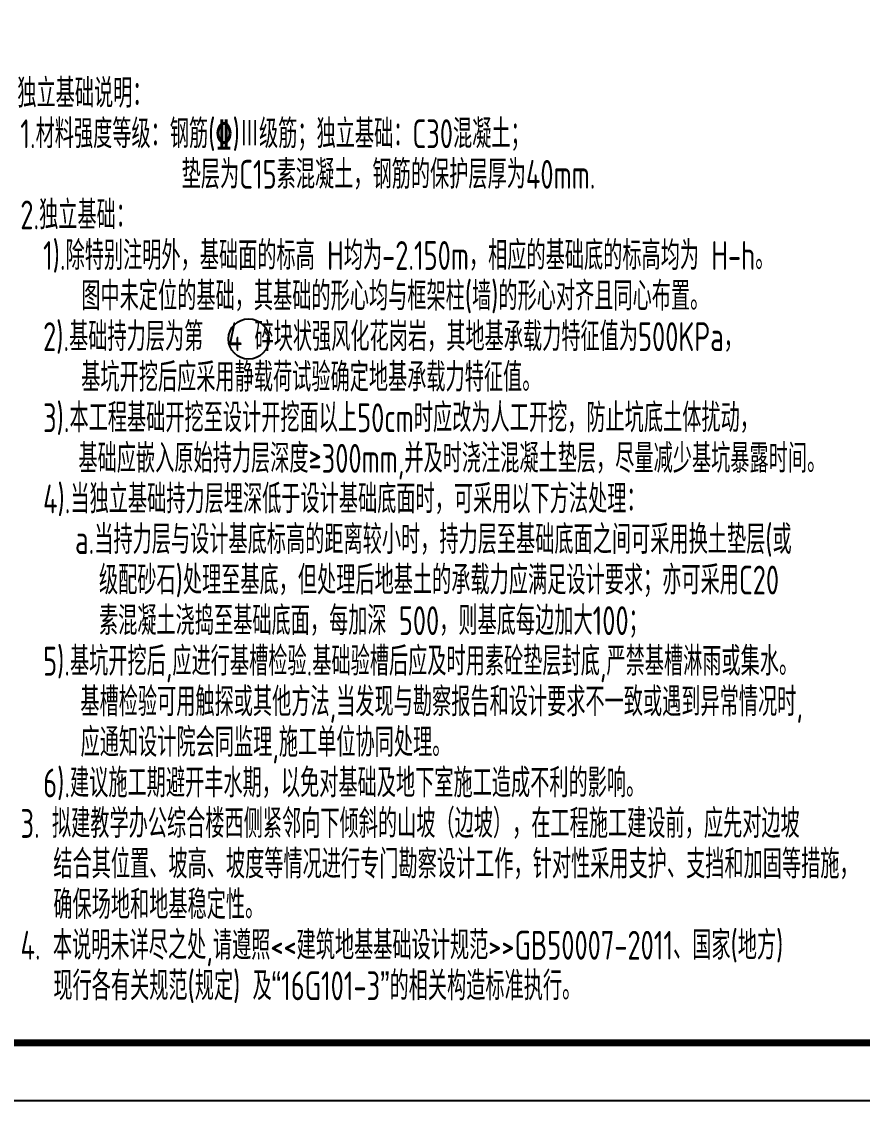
# Model space of a CAD drawing. Extents: x -441005 to 725361, y -182459 to 319313.
# Drawn here: x -130338 to -115757, y -133950 to -115235 of the extents above; entities that cross this region are included whole.
import ezdxf
from ezdxf.enums import TextEntityAlignment as Align

# ---------------------------------------------------------------- set-up
doc = ezdxf.new("R2010")
doc.units = 0
doc.header["$LTSCALE"] = 100
doc.layers.get('0').update_dxf_attribs({"linetype": 'CONTINUOUS'})
doc.layers.add('D大样&索引', color=7, linetype='CONTINUOUS')
doc.layers.add('图框', color=7, linetype='CONTINUOUS')
doc.styles.add('HZ', font='tssdeng.shx', dxfattribs={"width": 0.7, "height": 5, "bigfont": '1.shx'})

# ---------------------------------------------------------------- blocks, each defined once
blk = doc.blocks.new('A2+1_2')
at = {"layer": '图框'}
blk.add_lwpolyline([(0, 0), (89100, 0), (89100, 42000), (0, 42000)], close=True, dxfattribs=at)
at = {"layer": '图框', "const_width": 120}
blk.add_lwpolyline([(2500, 1000), (88100, 1000), (88100, 41000), (2500, 41000)], close=True, dxfattribs=at)

msp = doc.modelspace()

# ---------------------------------------------------------------- linework, layer by layer
at = {"layer": 'D大样&索引', "color": 2}
msp.add_circle((-126400.7, -120740.4), 350, dxfattribs=at)

# ---------------------------------------------------------------- block references
msp.add_blockref('A2+1_2', (-196000, -133950))

# ---------------------------------------------------------------- texts
at = {"layer": 'D大样&索引', "color": 6, "style": 'HZ', "width": 0.7}
for s, p in [('独立基础说明：', (-130412.5, -116477.5, -10)), ('1.材料强度等级：钢筋(%%132)Ⅲ级筋；独立基础：C30混凝土；', (-130360.5, -117181.3, -10)), ('垫层为C15素混凝土，钢筋的保护层厚为40mm.  ', (-127562.6, -117885.1, -10)), ('2.独立基础：', (-130360.5, -118589, -10)), ('图中未定位的基础，其基础的形心均与框架柱(墙)的形心对齐且同心布置。', (-129302.1, -119996.7, -10)), ('3).本工程基础开挖至设计开挖面以上50cm时应改为人工开挖，防止坑底土体扰动，', (-129965.7, -122108.2, -10)), ('基础应嵌入原始持力层深度≥300mm,并及时浇注混凝土垫层，尽量减少基坑暴露时间。', (-129351.9, -122812.1, -10)), ('4).当独立基础持力层埋深低于设计基础底面时，可采用以下方法处理：', (-129965.7, -123515.9, -10)), ('a.当持力层与设计基底标高的距离较小时，持力层至基础底面之间可采用换土垫层(或', (-129411.9, -124219.8, -10)), ('级配砂石)处理至基底，但处理后地基土的承载力应满足设计要求；亦可采用C20', (-128996.3, -124923.6, -10)), ('素混凝土浇捣至基础底面，每加深 500，则基底每边加大100；', (-128996.3, -125627.5, -10)), ('5).基坑开挖后,应进行基槽检验.基础验槽后应及时用素砼垫层封底,严禁基槽淋雨或集水。', (-129965.7, -126331.3, -10)), ('基槽检验可用触探或其他方法,当发现与勘察报告和设计要求不一致或遇到异常情况时,', (-129319.1, -127035.1, -10)), ('应通知设计院会同监理,施工单位协同处理。', (-129315.9, -127739, -10)), ('6).建议施工期避开丰水期，以免对基础及地下室施工造成不利的影响。', (-129963.2, -128442.8, -10)), ('4. 本说明未详尽之处,请遵照<<建筑地基基础设计规范>>GB50007-2011、国家(地方)', (-130357.3, -131258.2, -10))]:
    msp.add_text(s, height=500, dxfattribs=at).set_placement(p, align=Align.MIDDLE_LEFT)
at = {"layer": 'D大样&索引', "color": 2, "style": 'HZ', "width": 0.7}
for s, p in [('1).除特别注明外，基础面的标高 H均为-2.150m，相应的基础底的标高均为 H-h。', (-129965.7, -119292.8, -10)), ('基坑开挖后应采用静载荷试验确定地基承载力特征值。', (-129303.7, -121404.4, -10)), ('3. 拟建教学办公综合楼西侧紧邻向下倾斜的山坡（边坡），在工程施工建设前，应先对边坡', (-130357.3, -129146.7, -10))]:
    msp.add_text(s, height=500, dxfattribs=at).set_placement(p, align=Align.MIDDLE_LEFT)
at = {"layer": 'D大样&索引', "color": 1, "style": 'HZ', "width": 0.7}
msp.add_text('2).基础持力层为第  4 碎块状强风化花岗岩，其地基承载力特征值为500KPa，', height=500, dxfattribs=at).set_placement((-129965.7, -120700.5, -10), align=Align.MIDDLE_LEFT)
at = {"layer": 'D大样&索引', "color": 2, "style": 'HZ', "width": 0.7}
for s, p in [('结合其位置、坡高、坡度等情况进行专门勘察设计工作，针对性采用支护、支挡和加固等措施，', (-129787.5, -130100.5)), ('确保场地和地基稳定性。', (-129787.5, -130804.4))]:
    msp.add_text(s, height=500, dxfattribs=at).set_placement(p)
at = {"layer": 'D大样&索引', "color": 6, "style": 'HZ', "width": 0.7}
msp.add_text('现行各有关规范(规定) 及“16G101-3”的相关构造标准执行。', height=500, dxfattribs=at).set_placement((-129787.5, -132212.1))

doc.saveas('drawing.dxf')
